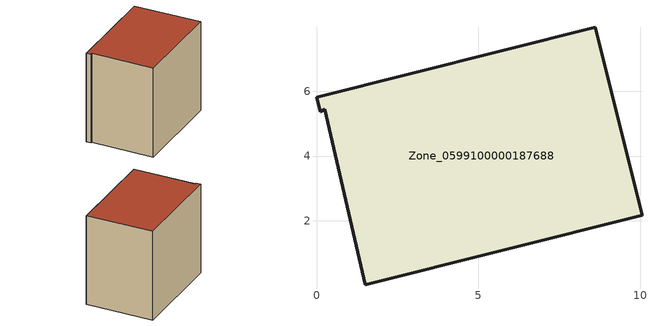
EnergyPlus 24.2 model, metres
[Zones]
Zone_0599100000187688
 floor ground (C_G): 10.06,2.16 1.51,0.02 0.26,5.44 0.11,5.37 0,5.82 8.61,7.99 z0
 wall outside (C_F): 10.06,2.16 8.61,7.99 0,5.82 0.11,5.37 0.26,5.44 1.51,0.02 10.06,2.16 z0:8.13
 roof outside (C_R): 1.51,0.02 10.06,2.16 8.61,7.99 0,5.82 0.11,5.37 0.26,5.44 z8.13
[BUILDING]
Pand.0599100000187688: North Axis=0; Terrain=City; Loads Convergence Tolerance Value=0.04; Temperature Convergence Tolerance Value=0.4; Solar Distribution=FullExterior; Maximum Number of Warmup Days=25; Minimum Number of Warmup Days=1
[Site:Location]
Rotterdam.The.Hague.AP_ZH_NLD Design_Conditions: Latitude=51.96; Longitude=4.45; Time Zone=1; Elevation=-4.5
[SITE:GROUNDTEMPERATURE:BUILDINGSURFACE]
18, 18, 18, 18, 18, 18, 18, 18, 18, 18, 18, 18
[MATERIAL] Thermal Absorptance=0.9; Solar Absorptance=0.7; Visible Absorptance=0.7
Name | Roughness | Thickness | Conductivity | Density | Specific Heat
G.TI.1965-1974 | MediumSmooth | 0.15 | 0.882353 | 540 | 1210
F.TI.1965-1974 | Rough | 0.3 | 0.697674 | 1920 | 840
R.TI.1965-1974 | MediumRough | 0.2 | 0.232558 | 1500 | 1000
[CONSTRUCTION]
C_G: G.TI.1965-1974
C_F: F.TI.1965-1974
C_R: R.TI.1965-1974
[ZONE]
Zone_0599100000187688: Type=1; Multiplier=1; Ceiling Height=Autocalculate; Volume=Autocalculate; Floor Area=autocalculate; Part of Total Floor Area=Yes
[ZONEINFILTRATION:DESIGNFLOWRATE]
Infil_Zone_0599100000187688: Zone or ZoneList or Space or SpaceList=Zone_0599100000187688; Schedule=AlwaysOn; Design Flow Rate Calculation Method=Flow/Area; Flow Rate per Floor Area=0.003; Constant Term Coefficient=1; Temperature Term Coefficient=0; Velocity Term Coefficient=0; Velocity Squared Term Coefficient=0
[HVACTEMPLATE:ZONE:IDEALLOADSAIRSYSTEM]
Zone_0599100000187688: Maximum Heating Supply Air Temperature=50; Minimum Cooling Supply Air Temperature=13; Maximum Heating Supply Air Humidity Ratio=0.0156; Minimum Cooling Supply Air Humidity Ratio=0.0077; Heating Limit=NoLimit; Cooling Limit=NoLimit; Dehumidification Control Type=ConstantSensibleHeatRatio; Cooling Sensible Heat Ratio=0.7; Dehumidification Setpoint=60; Humidification Control Type=None; Humidification Setpoint=30; Outdoor Air Method=None; Outdoor Air Flow Rate per Person=0.00944; Outdoor Air Flow Rate per Zone Floor Area=0; Outdoor Air Flow Rate per Zone=0; Demand Controlled Ventilation Type=None; Outdoor Air Economizer Type=NoEconomizer; Heat Recovery Type=None; Sensible Heat Recovery Effectiveness=0.7; Latent Heat Recovery Effectiveness=0.65
[ZONECONTROL:THERMOSTAT]
ThermostatControl_Zone_0599100000187688: Zone or ZoneList=Zone_0599100000187688; Control Type Schedule=DualSetpointControlType; Control 1=Thermostat_Zone_0599100000187688; Temperature Difference Between Cutout And Setpoint=0
[THERMOSTATSETPOINT:DUALSETPOINT]
Thermostat_Zone_0599100000187688: Heating Setpoint Temperature Schedule=HeatingSetpoint_Zone_0599100000187688; Cooling Setpoint Temperature Schedule=CoolingSetpoint_Zone_0599100000187688
[SCHEDULE:COMPACT]
HeatingSetpoint_Zone_0599100000187688: Through: 12/31, For: AllDays, Until: 24:00, 21
CoolingSetpoint_Zone_0599100000187688: Through: 12/31, For: AllDays, Until: 24:00, 24
DualSetpointControlType: Through: 12/31, For: AllDays, Until: 24:00, 4
AlwaysOn: Through: 12/31, For: AllDays, Until: 24:00, 1
